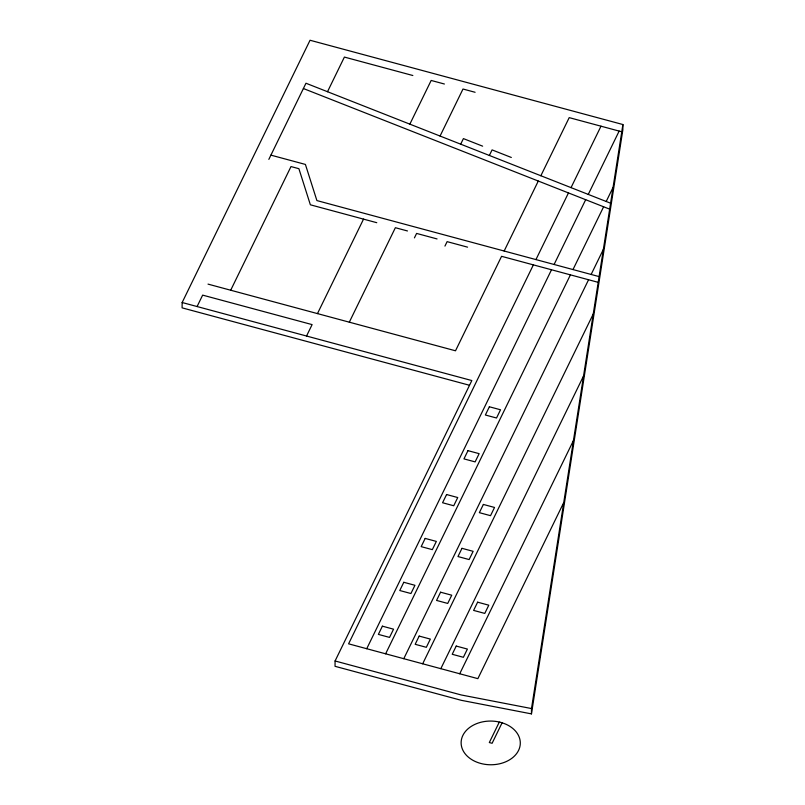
<?xml version="1.0" encoding="UTF-8"?>
<svg xmlns="http://www.w3.org/2000/svg" width="805" height="805" viewBox="0 0 805 805"><rect width="100%" height="100%" fill="white"/><g stroke="black" fill="none" stroke-linecap="round" stroke-linejoin="round"><path stroke-width="1.21" d="M182.151 302.519L471.831 380.554L335.081 660.975L335.041 666.309L461.215 700.3L531.451 713.884L622.849 129.867L622.899 124.534L310.046 40.25L182.151 302.519L182.101 307.852L469.355 385.233M531.451 713.884L531.501 708.551L622.899 124.534M197.084 306.544L202.649 295.123L312.109 324.606L306.534 336.027M268.84 159.39L305.97 83.237L610.582 203.202M230.703 290.223L290.997 166.565L298.897 168.688L310.368 204.802L376.77 222.693M327.504 91.71L344.399 57.075L412.834 75.509M317.472 313.598L363.538 219.121M409.856 124.151L431.168 80.45L444.4 84.012M349.31 322.171L395.376 227.704L407.471 230.965M440.063 136.045L462.996 89.023L475.101 92.283M414.424 237.878L416.598 233.42L437.065 238.934M460.691 144.176L463.408 138.601L482.638 146.168M444.944 246.099L447.117 241.641L467.574 247.155M489.36 155.466L492.086 149.891L511.316 157.468M504.161 251.019L538.283 181.044M540.859 175.742L569.205 117.631L621.762 131.789M533.373 264.875L348.585 643.829L477.868 678.655L563.731 502.572M535.949 259.582L568.461 192.928M571.037 187.635L600.993 126.194M366.728 648.709L551.516 269.766M554.102 264.473L585.678 199.71M588.264 194.418L619.146 131.084M385.625 653.801L570.423 274.857M572.999 269.564L603.619 206.774M606.205 201.481L613.058 187.424M403.778 658.691L588.566 279.748M591.142 274.455L603.358 249.419M422.675 663.783L593.245 314M440.818 668.673L583.544 375.995M459.725 673.765L573.442 440.577M499.291 722.085L489.319 742.542L492.107 743.287L502.079 722.83M531.501 708.551L461.255 694.967L335.081 660.975M270.913 155.134L305.407 164.431L316.898 200.576L599.101 276.598M598.206 282.344L501.575 256.312L455.509 350.789L208.022 284.115M303.394 88.53L609.657 209.149M382.385 626.169L378.38 634.39L389.54 637.399L393.554 629.178L382.385 626.169M403.788 582.287L399.773 590.518L410.932 593.527L414.947 585.295L403.788 582.287M425.181 538.414L421.176 546.635L432.335 549.644L436.35 541.413L425.181 538.414M446.584 494.532L442.569 502.753L453.728 505.761L457.743 497.54L446.584 494.532M467.977 450.649L463.962 458.88L475.131 461.889L479.136 453.658L467.977 450.649M489.37 406.777L485.365 414.998L496.524 418.006L500.539 409.775L489.37 406.777M419.184 636.081L415.169 644.302L426.328 647.311L430.343 639.09L419.184 636.081M440.577 592.198L436.562 600.429L447.731 603.438L451.736 595.207L440.577 592.198M461.979 548.326L457.965 556.547L469.124 559.556L473.139 551.324L461.979 548.326M483.372 504.443L479.357 512.664L490.527 515.673L494.532 507.452L483.372 504.443M456.224 646.063L452.219 654.284L463.378 657.293L467.393 649.061L456.224 646.063M477.627 602.18L473.612 610.411L484.781 613.41L488.786 605.189L477.627 602.18M500.72 722.387L496.997 721.582A29.594 21.856 0.5 0 0 461.849 747.614A29.594 21.856 0.5 0 0 508.82 760.272A29.594 21.856 0.5 0 0 504.272 723.544L500.72 722.387"/></g></svg>
